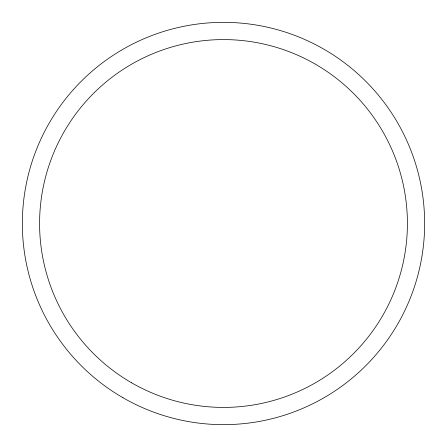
<?xml version="1.0" encoding="UTF-8"?>
<svg xmlns="http://www.w3.org/2000/svg" width="447" height="447" viewBox="0 0 447 447"><rect width="100%" height="100%" fill="white"/><g stroke="black" fill="none" stroke-linecap="round" stroke-linejoin="round"><path stroke-width="0.67" d="M122.925 397.701A201.15 201.15 0 0 0 424.65 223.5A201.15 201.15 0 0 0 122.925 49.299A201.15 201.15 0 0 0 122.925 397.701M131.547 382.772A183.907 183.907 0 0 0 407.407 223.5A183.907 183.907 0 0 0 131.547 64.228A183.907 183.907 0 0 0 131.547 382.772"/></g></svg>
